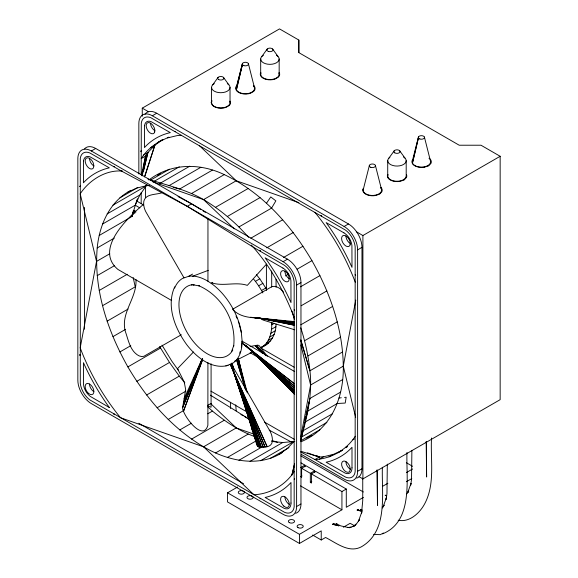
<?xml version="1.0" encoding="UTF-8"?>
<svg xmlns="http://www.w3.org/2000/svg" width="578" height="578" viewBox="0 0 578 578"><rect width="100%" height="100%" fill="white"/><g stroke="black" fill="none" stroke-linecap="round" stroke-linejoin="round"><path stroke-width="0.87" d="M207.914 362.55L207.878 425.264C202.979 442.77 182.359 414.809 182.619 407.656L185.675 389.586L184.209 381.964L177.525 368.648L193.486 351.988M241.344 347.566L242.131 341.201L241.257 331.736A49.296 28.459 60 0 0 234.524 311.715L231.915 306.846A49.296 28.459 60 0 0 211.172 283.328L207.943 281.255L207.957 218.535M230.03 102.595L230.03 87.386M359.003 476.648L362.905 478.902L500.158 399.658L500.158 156.284L480.997 145.222L459.207 145.222L298.833 52.627L298.833 40.048L279.521 28.9L142.267 108.144L142.267 116.257M362.746 478.1L362.738 500.671L361.503 513.589L361.879 511.74L358.519 521.125L359.603 519.319L357.211 522.938L354.372 525.814L356.005 524.441L352.79 526.522M362.905 478.902L362.905 235.528L500.158 156.284M387.311 464.112L386.964 493.699L386.075 499.406L386.451 497.557L383.091 506.935L384.168 505.129L382.26 508.026M387.715 175.936L387.715 160.72M406.197 160.72L406.197 175.936A9.241 5.339 0 0 1 395.749 181.225A9.241 5.339 0 0 1 388.026 174.556M411.883 450.63L411.536 479.516L410.647 485.224L411.023 483.367L407.663 492.752L408.74 490.946L406.825 493.843M135.946 279.564C137.304 298.096 119.841 313.16 125.513 331.96C127.832 338.564 129.183 345.868 133.648 351.453C136.097 354.321 139.825 357.486 143.886 356.294L181.304 334.749M282.367 452.509C258.099 468.166 226.851 460.514 203.564 446.808C171.558 427.785 146.602 398.755 127.883 366.914C107.609 330.97 93.687 289.679 97.205 247.969C99.38 225.174 109.661 201.173 130.989 190.321M276.024 324.085C276.168 333.874 270.966 343.751 261.545 347.414C270.092 342.27 272.115 331.382 271.747 322.148M300.777 439.54C307.062 417.208 312.684 394.16 309.931 370.787C308.377 356.192 305.336 341.786 300.77 327.842M301.037 441.729C331.367 429.295 343.982 397.072 343.281 366.141C342.812 328.911 330.154 292.779 311.932 260.649C290.944 225.117 262.145 192.416 224.264 174.607C199.742 162.808 171.023 163.104 148.886 179.989M93.874 165.922L93.289 168.097A6.163 3.555 60 0 1 88.383 167.613L87.336 166.507A6.163 3.555 60 0 1 87.336 157.787L88.383 157.895A6.163 3.555 60 0 1 93.289 163.068L93.874 165.922A6.163 3.555 60 0 1 92.74 165.098L91.692 163.986A6.163 3.555 60 0 1 89.511 158.372M289.296 278.748L288.711 280.922A6.163 3.555 60 0 1 283.812 280.438L282.758 279.333A6.163 3.555 60 0 1 282.758 270.62L283.812 270.721A6.163 3.555 60 0 1 288.711 275.894L289.296 278.748A6.163 3.555 60 0 1 288.169 277.924L287.114 276.819A6.163 3.555 60 0 1 284.94 271.198M350.297 469.184L349.712 471.366A6.163 3.555 60 0 1 344.813 470.882L343.766 469.77A6.163 3.555 60 0 1 343.766 461.056L344.813 461.157A6.163 3.555 60 0 1 349.712 466.33L350.297 469.184A6.163 3.555 60 0 1 349.17 468.361L348.122 467.255A6.163 3.555 60 0 1 345.94 461.641M122.24 171.074C105.709 169.621 89.12 180.249 80.19 193.825L96.526 261.415L80.19 347.869C89.749 373.106 103.448 396.833 120.52 417.735L203.564 446.808L253.93 494.754C270.042 494.038 285.59 485.065 294.267 471.467M134.703 213.492L135.201 210.847M137.029 201.158L137.362 199.403M142.361 172.938L143.033 169.39M143.373 167.62L145.548 156.089L147.917 152.513L154.861 145.222L162.859 139.5C154.377 144.182 146.342 150.273 141.191 158.61L145.548 156.089L145.548 157.895M300.784 436.968L310.603 385.013L300.936 345.008M355.68 417.424L343.281 366.141L355.766 300.083M141.393 175.445L145.548 156.089M300.871 440.682L309.931 398.459L342.61 379.594M418.443 136.964L412.519 160.323L412.41 163.126A9.241 5.339 0 0 0 423.66 166.97A9.241 5.339 0 0 0 430.321 160.474L424.397 137.015M253.41 85.797A9.241 5.339 0 0 1 248.8 93.361A9.241 5.339 0 0 1 236.402 89.735L236.59 86.881M133.366 214.301L134.183 210.826M143.409 171.659L147.917 152.513L143.561 155.027M294.563 463.729L291.897 475.044L294.498 464.654M304.808 420.22L305.625 416.738M306.037 414.997L309.931 398.459M236.474 89.641L242.406 64.498L236.402 89.735M412.482 163.025L418.414 137.882L412.41 163.126M133.807 210.645L131.892 216.598L133.41 210.536M142.072 175.893L147.917 152.513M236.214 88.253L242.319 64.035M236.156 88.311L242.435 63.573M363.143 190.032L369.421 165.294M131.892 216.598L136.899 200.053M305.545 419.108L307.922 410.965L340.601 392.094M136.538 202.148L137.636 198.753M145.02 175.806L154.861 145.222L150.504 147.737M144.478 176.919L154.861 145.222M239.689 353.216L240.311 351.395M202.683 359.133L183.587 410.958L202.517 359.942M202.502 358.967L182.619 407.656L202.596 358.924M202.401 358.844L183.385 403.141L202.134 359.538M102.537 224.062L135.216 205.197L139.811 195.039L146.776 185.047M174.708 286.818C165.908 306.253 175.127 328.824 186.904 344.907C196.354 357.11 211.635 369.797 228.129 365.419M184.151 398.618L201.932 359.314M231.626 351.337L233.758 345.55L233.62 346.345C236.662 321.231 221.829 295.546 198.557 285.619L199.316 285.9L193.24 284.846L194.129 284.838L191.34 285.005M80.19 186.022L79.786 186.636L80.19 186.21M141.191 150.807L140.786 151.414L141.191 150.995M294.267 479.27L294.664 478.656L294.267 479.083M300.639 451.866L314.931 459.539C331.05 458.816 346.59 449.843 355.268 436.245M236.98 85.53L236.041 86.895M266.407 203.369L270.764 196.925L275.858 200.862L271.595 208.094L238.916 226.966C228.158 216.598 216.432 207.242 203.564 199.62C186.376 189.548 166.739 185.235 147.99 179.086M211.902 100.471L211.129 102.552L212.437 105.391A9.819 5.664 0 0 0 225.861 107.45L229.213 105.528A9.84 5.679 0 0 0 230.21 101.215M212.783 84.72L218.116 77.373M261.921 56.348L267.26 49M388.951 158.054L394.29 150.706M84.547 148.893L84.988 148.387A19.103 11.033 60 0 1 95.71 148.467L287.461 259.175A19.103 11.033 60 0 1 298.176 271.465L299.158 273.734A19.103 11.033 60 0 1 300.965 282.577L300.965 503.994A19.103 11.033 60 0 1 295.683 513.315M266.48 264.132L247.326 285.366C235.882 281.486 223.404 286.659 211.772 282.866M294.195 441.296L287.252 448.593L279.253 454.308M143.604 204.244C128.619 216.981 93.658 249.039 117.941 269.456L171.63 300.502M373.598 534.412L380.288 534.664L383.438 533.01M157.649 175.329L160.561 173.256M345.947 447.726L347.4 446.686M300.965 503.994L296.608 506.509A19.103 11.033 60 0 1 283.104 514.312L91.346 403.603A19.103 11.033 60 0 1 84.598 397.613L83.124 395.627A19.103 11.033 60 0 1 77.842 380.201L77.842 158.784A19.103 11.033 60 0 1 79.648 152.028L80.631 150.901A19.103 11.033 60 0 1 91.346 150.988L95.71 148.467M138.843 173.971L138.843 123.562A19.103 11.033 60 0 1 144.132 114.242L145.598 113.96A19.103 11.033 60 0 1 152.354 115.766L156.71 113.252L348.462 223.961A19.103 11.033 60 0 1 361.973 247.355L361.973 468.772A19.103 11.033 60 0 1 360.159 475.528L359.176 476.655A19.103 11.033 60 0 1 356.684 478.1M158.502 142.015L168.906 137.109M119.884 197.835L137.774 187.503M150.836 179.968L169.506 169.181M112.934 205.132L145.613 186.261M154.398 181.189L179.296 166.818M107.125 213.911L139.811 195.039M159.456 183.696L189.801 166.175M168.993 185.69L200.891 167.273M99.214 235.463L131.112 217.046M212.429 170.098L179.751 188.963L173.154 187.351M97.205 247.969L114.321 238.085M191.578 193.471L224.264 174.607M187.229 206.339L253.93 247.565L284.557 265.36A15.779 9.111 60 0 1 294.166 281.992L294.166 506.776A15.779 9.111 60 0 1 284.557 512.325L89.893 399.933A15.779 9.111 60 0 1 80.291 383.301L80.291 158.517A15.779 9.111 60 0 1 89.893 152.975L120.52 170.539L187.229 206.339L191.585 203.824L200.783 209.511M96.526 261.415L109.755 253.778M152.722 181.817L203.564 199.62L236.243 180.748L298.848 202.668M97.205 275.641L114.321 265.757M215.551 207.314L248.229 188.442M99.214 290.467L127.225 274.297M227.385 216.468L260.064 197.597M102.537 305.704L135.216 286.84L133.186 277.527M107.125 321.166L128.135 309.035M250.787 238.223L282.685 219.799M174.635 288.09A49.296 28.459 60 0 1 182.619 278.379L188.724 276.284L192.539 274.088M112.934 336.649L125.383 329.46M266.74 247.846L293.191 232.573M211.172 283.328L212.697 282.447M119.884 351.959L130.773 345.673M283.531 257.477L302.98 246.242M91.346 150.988L283.104 261.697L287.461 259.175M152.354 115.766L344.105 226.475L348.462 223.961M253.728 279.268L255.44 281.349L259.797 278.827L266.646 289.361M255.44 281.349L258.626 285.799L262.983 283.285M127.883 366.914L160.561 348.043L169.506 362.449L179.296 376.119L184.83 382.838M285.474 275.923L288.588 274.124M297.15 269.182L311.932 260.649M258.626 285.799L261.545 290.488L265.902 287.974M296.608 506.509L296.608 285.091L300.965 282.577M301.232 454.337L344.105 479.09A19.103 11.033 60 0 0 354.82 479.176L355.802 478.042A19.103 11.033 60 0 0 357.616 471.287L357.616 249.869L361.973 247.355M136.827 381.314L169.506 362.449M300.481 286.833L319.93 275.598M146.617 394.991L179.296 376.119M301.203 305.74L326.873 290.915M273.929 323.586L271.754 324.843L271.646 322.531M271.53 329.222L275.887 326.707M270.88 333.296L275.236 330.782M269.796 337.01L274.153 334.496M268.3 340.319L272.657 337.798M266.407 343.173L270.764 340.659M260.808 347.479L262.26 346.641M264.146 345.55L268.503 343.036M157.122 407.757L185.914 391.133M300.784 324.814L332.682 306.398M168.212 419.462L183.775 410.481M304.599 340.724L337.277 321.852M207.647 405.38L211.086 403.393M179.751 429.96L191.419 423.219M207.762 413.79L212.429 411.095C225.182 421.427 238.996 430.906 254.544 436.491M307.922 355.961L340.601 337.09M191.578 439.114L224.264 420.249M300.914 340.948L309.931 370.787L342.61 351.915M203.564 446.808L236.243 427.944L254.038 434.172M310.603 385.013L343.281 366.141M215.551 452.95L248.229 434.085M227.385 457.465L255.397 441.289M238.916 460.283L261.48 447.256M304.599 422.366L337.277 403.495L345.218 403.054L346.157 397.223L344.539 397.411M250.007 461.381L282.685 442.517L294.823 441.484M302.337 431.166L332.682 413.653M260.512 460.745L293.191 441.874M301.203 437.25L326.873 422.431M270.302 458.376L288.978 447.596M300.481 440.956L319.93 429.721M382.39 467.255C381.444 492.897 388.763 531.124 361.279 546.867C348.765 553.413 336.259 542.872 325.587 537.482L321.231 539.996L321.231 530.871L299.447 543.45L227.551 501.942L227.551 492.817L237.587 487.016M300.531 467.645L304.888 465.131L304.888 466.786M337.957 452.834L342.313 450.32L333.361 454.387L323.572 456.757L319.287 457.017L314.931 459.539L345.565 477.103A15.779 9.111 60 0 0 355.167 471.561L355.167 246.777A15.779 9.111 60 0 0 345.565 230.145L150.894 117.753A15.779 9.111 60 0 0 141.292 123.295L141.191 174.679M301.622 477.399L301.622 468.274L305.979 465.76L314.692 470.788L314.692 472.45M319.215 459.272L323.572 456.757M352.898 439.829L354.35 438.991M329.005 456.909L333.361 454.387M345.955 447.119L347.407 446.281M300.531 476.771L301.983 475.932M301.622 468.274L310.335 473.303L314.692 470.788M310.335 473.303L310.335 482.435L311.426 483.064L311.426 473.931L315.783 471.417L346.287 489.031L346.287 507.282L363.403 497.398M310.335 482.435L311.788 481.59M357.616 471.287L361.973 468.772M311.426 473.931L341.93 491.546L346.287 489.031M227.551 492.817L299.447 534.325L341.93 509.796L341.93 491.546M382.47 486.387L387.874 483.266M406.413 472.566L412.598 468.996M406.356 481.727L411.803 478.584M343.39 527.208L350.16 523.3L354.661 525.85M234.726 361.098L252.868 351.843M358.822 509.355L357.262 510.071L361.994 511.263L357.009 510.063L358.223 509.586M183.956 277.772L145.728 211.606C144.168 208.434 143.236 204.807 143.835 201.274C145.634 193.363 156.457 195.003 162.382 192.568M127.883 192.12L136.827 188.052L146.617 185.683L149.247 185.524M262.983 346.222L265.902 344.9M306.239 438.03L311.932 435.436M192.373 276.363L208.29 270.345M333.044 524.008L334.257 523.538L332.726 524.239L338.997 525.843L332.444 524.246M349.235 527.786L354.74 525.828M382.52 533.87C413.848 521.313 406.052 478.136 406.963 452.473M174.932 131.509L175.502 131.372L174.766 131.423M167.454 137.947L177.244 135.577L181.528 135.317M113.931 166.731L114.502 166.594L113.765 166.637M225.817 365.867L231.915 363.764A49.296 28.459 60 0 0 242.131 341.201L294.693 371.589M321.527 463.339L320.956 463.484L321.686 463.433M260.526 498.561L259.956 498.698L260.685 498.655M424.288 167.208L428.666 165.864L430.993 163.336A9.826 5.672 0 0 0 430.032 159.029L428.977 158.249M145.013 114.292A19.103 11.033 60 0 1 148.488 111.727L149.955 111.438A19.103 11.033 60 0 1 156.71 113.252M250.144 346.504L257.73 345.117L259.117 345.593L267.339 356.351M338.867 398.047L341.295 397.772M351.164 527.1L347.299 527.533L348.599 527.584M294.224 324.106L258.164 317.987C248.923 317.748 239.176 316.513 232.566 309.281L271.949 286.601C276.559 285.366 280.865 288.856 283.581 292.208M250.397 317.235L294.397 321.592M271.595 441.419L282.685 442.517M348.411 527.526L340.774 525.893L335.955 523.552L337.436 524.282M252.362 317.423L294.281 322.343M294.346 322.336L254.327 317.618L294.253 322.979M294.332 322.958L256.292 317.806L294.173 324.164M398.17 520.229C409.007 522.62 418.963 513.755 424.014 504.999C435.631 484.725 430.263 460.066 431.535 437.987M258.164 317.987L294.086 325.197M264.413 319.049L260.042 318.16L263.12 320.067L294.657 329.778M272.281 320.653L294.144 325.111M301.261 451.411L319.287 457.017L316.91 455.739M120.52 170.539L122.218 171.131M271.833 440.407L277.765 442.481M307.424 452.863L319.287 457.017M207.784 406.067L211.086 407.237L211.086 363.8M386.704 495.96L385.1 495.18L386.581 495.91M362.131 510.143L360.528 509.37L362.009 510.099M178.082 196.578L191.585 203.824M269.261 430.169L292.287 442.531M142.267 108.144L148.503 111.742M356.669 231.923L362.905 235.528M133.626 210.645L135.96 211.989M260.765 347.927L294.144 367.196M406.32 462.696L412.569 466.309M210.876 391.125L246.741 411.832M264.673 422.186L294.296 439.294M240.896 414.469L243.23 415.82M244.79 416.716L249.465 419.418M300.863 455.905L363.381 491.994M300.979 462.87L304.888 465.131M300.509 485.881L341.93 509.796M138.799 423.255L243.591 483.757M312.633 535.033L321.231 539.996M136.704 201.028L143.46 204.952M135.216 205.197L139.876 207.914M250.122 352.681L259.457 358.129M203.088 210.934L205.385 212.35M210.414 395.157L249.515 419.325M294.253 393.264L246.806 346.352L247.377 346.713M207.943 281.255L207.271 280.821A49.296 28.459 60 0 0 188.724 276.284M242.131 341.201L243.562 344.199L246.228 345.984M243.562 344.199L294.592 383.9L244.227 344.647L294.65 386.27L244.899 345.095L294.195 387.968M294.195 387.946L245.563 345.536L294.419 390.244L252.174 351.438M207.993 407.057L212.429 411.095M250.852 350.225L246.893 346.59L294.607 392.021M199.316 145.591L236.243 180.748M203.564 199.62L234.307 228.881M251.314 245.072C270.316 265.851 283.979 291.326 294.267 317.423M246.806 346.352L251.979 351.294M253.28 352.529L294.715 392.094M210.739 403.661L236.243 427.944M253.728 353.014L248.641 347.97L294.701 394.254M255.628 354.906L294.368 393.336M284.268 383.192L285.518 384.471M289.874 388.965L293.617 392.816M262.809 353.526L255.317 345.716L262.773 353.57M261.148 359.516L263.004 361.452M277.245 376.292L280.337 379.522M282.194 381.458L294.578 394.362M238.916 226.966L248.778 237.37M265.663 355.282L256.524 345.42L265.62 355.34M321.686 216.244L320.956 215.356L321.527 216.15M314.931 212.343C332.003 233.237 345.702 256.964 355.268 282.201M260.685 251.459L259.956 250.57L260.526 251.365M256.372 274.673L259.797 278.827M113.765 413.834L114.502 414.722L113.931 413.927M399.622 150.706L404.961 158.054M272.592 49L277.931 56.348M223.455 77.373L228.794 84.72M178.508 370.476L171.811 361.12L162.021 345.145M231.316 364.039L270.107 431.289C271.646 434.41 272.722 437.922 272.346 441.426C271.646 447.798 263.069 447.733 258.38 446.873L256.914 445.277L239.986 389.572M261.545 290.488L262.846 292.923M159.716 346.468L160.561 348.043M236.048 316.115L237.103 318.427M355.268 274.586L355.672 275.482L355.268 274.398M294.267 309.808L294.664 310.697L294.267 309.62M80.19 355.484L79.786 354.596L80.19 355.672M230.16 364.183L267.065 446.512L230.615 364.704M230.579 364.725L265.071 446.931L230.68 364.436L263.272 447.228L231.72 366.669M238.288 321.549L238.873 323.109M230.701 364.154L261.48 447.524L231.727 366.401M231.662 366.423L259.934 447.199L232.284 367.673M231.352 365.159L258.38 446.873L233.079 369.884M231.373 364.754L257.651 446.072L245.18 405.821M234.047 369.855L231.923 362.998L233.996 369.862M241.734 394.687L243.063 398.972M245.664 389.688L236.561 359.733L245.216 388.886M291.897 311.109L294.469 319.634M239.104 323.89L241.293 332.401M300.835 339.799L309.931 370.787M246.3 390.439L237.507 359.465L246.084 390.511M238.194 358.346L247.319 392.946M375.375 165.351L381.35 188.818M248.388 63.631L254.313 87.09M238.324 359.263L241.525 372.34M241.951 374.082L243.237 379.312M238.49 359.437L242.724 376.834M243.143 378.576L243.779 381.184M238.367 359.494L240.332 368.265M238.519 359.675L240.853 370.173M238.439 359.798L239.299 364.191M251.538 426.629L252.225 430.148M236.207 410.857L235.708 404.853M426.167 441.505L426.622 477.016L426.42 441.838M377.022 469.878L377.477 505.389L377.282 470.21M276.053 279.225L276.06 287.302M271.682 270.959L271.703 287.129M299.447 534.325L299.447 543.45M298.833 40.048L298.833 52.627M279.167 59.014L279.167 74.23M266.407 264.428L266.407 290.467M260.685 59.014L260.685 74.23M230.579 402.259L230.586 408.523M211.541 87.386L211.541 102.595M145.548 185.82L145.548 197.531M141.191 192.597L141.191 203.355M84.547 207.386L84.547 329.279M232.79 350.001A40.055 23.127 60 0 1 188.399 334.568A40.055 23.127 60 0 1 192.199 284.687M344.105 226.475A19.103 11.033 60 0 1 357.616 249.869M350.297 243.526A6.163 3.555 60 0 1 345.94 235.983M289.296 504.406A6.163 3.555 60 0 1 288.169 503.583L287.114 502.477A6.163 3.555 60 0 1 284.94 496.856M154.875 130.7A6.163 3.555 60 0 1 150.518 123.15M283.104 261.697A19.103 11.033 60 0 1 293.819 273.986L294.802 276.248A19.103 11.033 60 0 1 296.608 285.091M93.874 391.581A6.163 3.555 60 0 1 92.74 390.757L91.692 389.644A6.163 3.555 60 0 1 89.511 384.03M243.526 491.141A3.078 1.777 0 0 1 242.399 494.067A3.078 1.777 0 0 1 238.281 492.239A3.078 1.777 0 0 1 242.89 490.859M253.034 496.964A3.078 1.777 0 0 1 249.53 499.182A3.078 1.777 0 0 1 247.536 496.408A3.078 1.777 0 0 1 252.731 496.538M279.355 72.842A9.812 5.664 0 0 1 278.35 77.156L275.005 79.085A9.812 5.664 0 0 1 264.103 78.687A9.812 5.664 0 0 1 260.591 72.712M387.694 174.455A9.812 5.664 0 0 0 390.222 179.939A9.812 5.664 0 0 0 399.723 181.405L404.094 180.047L406.428 177.525A9.812 5.664 0 0 0 406.45 174.585M363.121 188.638A9.812 5.664 0 0 0 365.65 194.129A9.812 5.664 0 0 0 375.151 195.588L379.529 194.237L381.856 191.708A9.812 5.664 0 0 0 380.895 187.395M424.295 167.215A9.812 5.664 0 0 1 414.794 165.756A9.812 5.664 0 0 1 412.259 160.265M227.32 83.615A9.241 5.339 0 0 1 228.794 90.052L227.32 91.158A9.241 5.339 0 0 1 214.25 91.158A9.241 5.339 0 0 1 214.25 83.615M276.465 55.242A9.241 5.339 0 0 1 276.465 62.785A9.241 5.339 0 0 1 263.387 62.785A9.241 5.339 0 0 1 263.387 55.242M278.856 72.842A9.241 5.339 0 0 1 269.926 79.562A9.241 5.339 0 0 1 260.996 72.842M229.712 101.215A9.241 5.339 0 0 1 228.794 105.268L227.32 106.374A9.241 5.339 0 0 1 216.165 107.219A9.241 5.339 0 0 1 211.859 101.215M403.495 156.949A9.241 5.339 0 0 1 403.682 164.383A9.241 5.339 0 0 1 390.807 164.708A9.241 5.339 0 0 1 389.875 157.295M380.461 187.525A9.241 5.339 0 0 1 373.446 195.422A9.241 5.339 0 0 1 363.497 188.659M236.026 86.895A9.812 5.664 0 0 0 239.53 92.87A9.812 5.664 0 0 0 250.44 93.268L253.778 91.338A9.812 5.664 0 0 0 253.807 85.66M83.535 160.886L83.456 182.778C90.219 175.307 99.467 169.968 109.321 167.844L90.32 156.97A11.141 6.437 60 0 0 83.535 160.886M144.536 125.664L144.457 147.563C151.226 140.086 160.467 134.746 170.322 132.629L151.32 121.748A11.141 6.437 60 0 0 144.536 125.664M290.994 503.055L290.915 504.406A11.141 6.437 60 0 1 284.13 508.329L265.129 497.448C274.984 495.324 284.231 489.985 290.994 482.514L290.994 503.055M351.995 467.833L351.915 469.192A11.141 6.437 60 0 1 345.131 473.107L326.129 462.227C335.984 460.102 345.232 454.77 351.995 447.293L351.995 467.833M154.723 131.914L154.29 132.882A6.163 3.555 60 0 1 147.433 129.963A6.163 3.555 60 0 1 148.336 122.572L149.391 122.673A6.163 3.555 60 0 1 154.723 131.914M350.152 244.747L349.712 245.708A6.163 3.555 60 0 1 342.862 242.789A6.163 3.555 60 0 1 343.766 235.398L344.813 235.499A6.163 3.555 60 0 1 350.152 244.747M343.924 232.855L326.129 222.581C336.273 236.554 344.965 251.618 351.995 267.383L351.915 245.397A11.141 6.437 60 0 0 345.131 233.642L343.924 232.855M282.917 268.069L265.129 257.802C275.265 271.776 283.964 286.833 290.994 302.605L290.915 280.612A11.141 6.437 60 0 0 284.13 268.864L282.917 268.069M109.321 407.49L90.32 396.429A11.141 6.437 60 0 1 83.535 384.681L83.456 362.695C90.493 378.46 99.185 393.517 109.321 407.49M283.812 506.097L282.758 504.991A6.163 3.555 60 0 1 281.854 496.553A6.163 3.555 60 0 1 288.711 501.552L289.144 503.019A6.163 3.555 60 0 1 283.812 506.097M88.383 393.271L87.336 392.159A6.163 3.555 60 0 1 86.433 383.727A6.163 3.555 60 0 1 93.289 388.727L93.723 390.193A6.163 3.555 60 0 1 88.383 393.271M289.275 522.584A3.078 1.777 0 0 0 294.433 521.79A3.078 1.777 0 0 0 290.662 519.608A3.078 1.777 0 0 0 289.275 522.584M218.607 79.518A3.078 1.777 0 0 0 223.765 78.724A3.078 1.777 0 0 0 219.987 76.542A3.078 1.777 0 0 0 218.607 79.518M268.387 51.428A3.078 1.777 0 0 0 273.011 49.889A3.078 1.777 0 0 0 268.387 48.35A3.078 1.777 0 0 0 268.387 51.428M394.781 152.852A3.078 1.777 0 0 0 399.933 152.057A3.078 1.777 0 0 0 396.161 149.875A3.078 1.777 0 0 0 394.781 152.852M370.801 167.309A3.078 1.777 0 0 0 375.469 165.814A3.078 1.777 0 0 0 370.888 164.224A3.078 1.777 0 0 0 370.801 167.309M243.815 65.589A3.078 1.777 0 0 0 248.475 64.093A3.078 1.777 0 0 0 243.902 62.503A3.078 1.777 0 0 0 243.815 65.589M419.823 138.973A3.078 1.777 0 0 0 424.483 137.477A3.078 1.777 0 0 0 419.91 135.895A3.078 1.777 0 0 0 419.823 138.973M297.995 527.613A3.078 1.777 0 0 0 303.147 526.818A3.078 1.777 0 0 0 299.375 524.643A3.078 1.777 0 0 0 297.995 527.613"/></g></svg>
